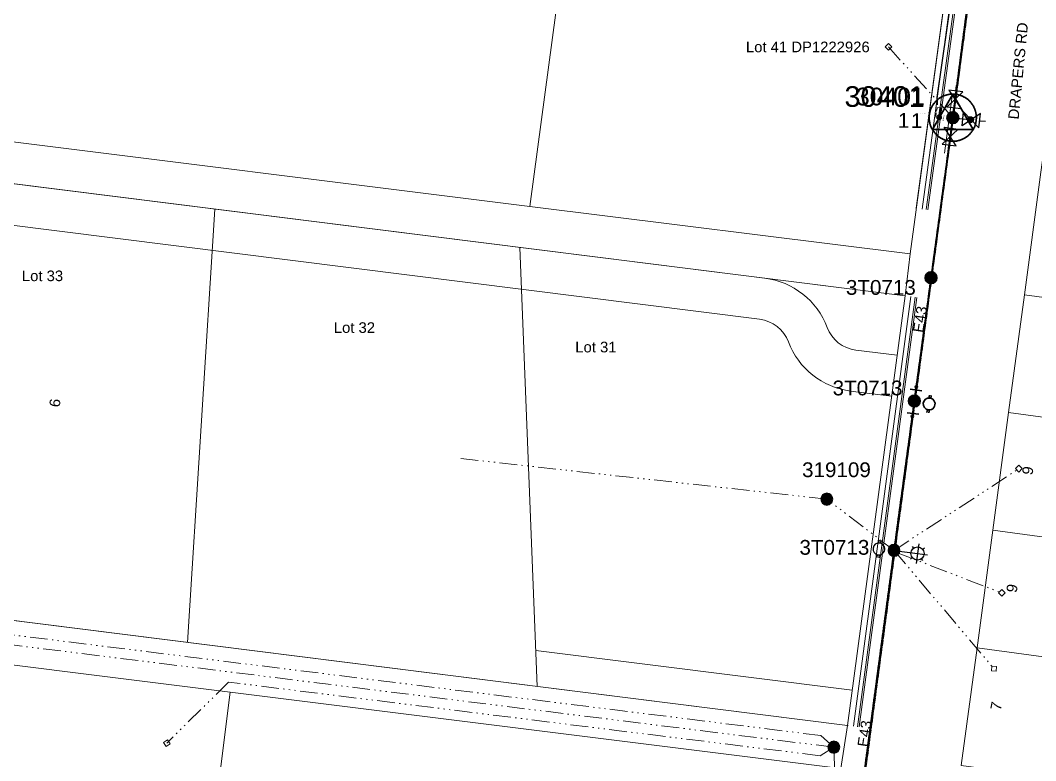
# Model space of a CAD drawing. Header units: metres. Extents: x 267072 to 270320, y 6186424 to 6191197.
# Drawn here: x 267787.4 to 267959.4, y 6187313.6 to 6187439 of the extents above; entities that cross this region are included whole.
import ezdxf
from ezdxf.enums import TextEntityAlignment as Align

# ---------------------------------------------------------------- set-up
doc = ezdxf.new("R2010")
doc.units = ezdxf.units.M
for name, pattern in [('Cable Exist OH', [1, 1, 0]), ('PHANTOM', [6.15, 3, -0.75, 0.3, -0.75, 0.3, -0.75, 0.3]), ('PHANTOMX2', [6.6, 3, -0.75, 0.2, -0.75, 0.2, -0.75, 0.2, -0.75])]:
    doc.linetypes.add(name, pattern=pattern)
doc.layers.get('0').update_dxf_attribs({"color": 6})
doc.layers.add('_User Miscellaneous12', color=252, linetype='Continuous', lineweight=13, plot=False, transparency=0.5)
for name, color, linetype, lineweight in [('_User Miscellaneous7', 3, 'Continuous', 13), ('_User_HV_Exist', 1, 'Continuous', 35), ('_User_LV_Exist', 5, 'Continuous', 35), ('Cadastre Land Parcels_SP_EXT', 118, 'Continuous', 15), ('Mains_HV_EXT', 13, 'Continuous', 25), ('Mains_LV_EXT', 163, 'Continuous', 25), ('Mains_SL_EXT', 131, 'Continuous', 25), ('Services_SP_EXT', 42, 'PHANTOMX2', 20)]:
    doc.layers.add(name, color=color, linetype=linetype, lineweight=lineweight)
for name, color, linetype in [('Equip_LV_EXT', 7, 'Continuous'), ('Equip_SP_LV_EXT', 7, 'Continuous'), ('Equip_SP_SL_EXT', 7, 'Continuous'), ('Mains_LV_New_T84', 2, 'Cable x'), ('OH_Details_SP_MISC', 7, 'Continuous'), ('Sub_SP_TR_HV_LV_EXT', 7, 'Continuous'), ('SupportsOH_SP_TR_HV_LV_SL_EXT', 7, 'Continuous')]:
    doc.layers.add(name, color=color, linetype=linetype)
doc.styles.add('iecARIAL', font='arial.ttf', dxfattribs={"height": 2})
doc.styles.add('ieISOCP', font='arial.ttf', dxfattribs={"height": 1.5})
doc.styles.add('POLE_LABEL', font='arial.ttf', dxfattribs={"height": 2})
doc.styles.add('SL_LABEL', font='arial.ttf', dxfattribs={"height": 2})
doc.styles.get("Standard").update_dxf_attribs({"font": 'arial.ttf'})
doc.linetypes.add('Cable New UG', pattern='A,5.5,-0.01,["X",Standard,S=1.8,R=0,X=0,Y=-0.94],-1.7', length=7.21)
doc.linetypes.add('Cable x', pattern='A,4.5,-0.01,["X",Standard,S=1.25,R=0,X=0,Y=-0.65],-1.2', length=5.71)
doc.dimstyles.new('1.8mm_1_50 (Earthing)', dxfattribs={"dimtxt": 0.09, "dimasz": 0.1, "dimexe": 0.05, "dimexo": 0.15, "dimgap": 0.025, "dimtad": 0, "dimtoh": 1, "dimdec": 3, "dimlfac": -1, "dimzin": 12, "dimdsep": 46, "dimtxsty": 'Standard', "dimcen": 1, "dimclrd": 7, "dimclre": 7, "dimclrt": 7, "dimadec": 3, "dimazin": 2, "dimtfac": 1, "dimtdec": 3, "dimtmove": 0, "dimatfit": 3, "dimfxl": 1, "dimtolj": 1, "dimtzin": 0, "dimlwd": -1, "dimlwe": -1, "dimarcsym": 0})

# ---------------------------------------------------------------- blocks, each defined once
blk = doc.blocks.new('SUB_POLE_EXT')
at = {"flags": 128}
for points in [[(-0.05, 4), (-0.15, 4), (-0.25, 3.99), (-0.34, 3.99), (-0.44, 3.98), (-0.54, 3.96), (-0.64, 3.95), (-0.73, 3.93), (-0.83, 3.91), (-0.92, 3.89), (-1.02, 3.87), (-1.11, 3.84), (-1.21, 3.81), (-1.3, 3.78), (-1.39, 3.75), (-1.49, 3.71), (-1.58, 3.68), (-1.67, 3.64), (-1.75, 3.59), (-1.84, 3.55), (-1.93, 3.5), (-2.01, 3.46), (-2.1, 3.41), (-2.18, 3.35), (-2.26, 3.3), (-2.34, 3.24), (-2.42, 3.18), (-2.5, 3.12), (-2.58, 3.06), (-2.65, 3), (-2.72, 2.93), (-2.79, 2.86), (-2.86, 2.79), (-2.93, 2.72), (-3, 2.65), (-3.06, 2.58), (-3.12, 2.5), (-3.18, 2.42), (-3.24, 2.34), (-3.3, 2.26), (-3.35, 2.18), (-3.41, 2.1), (-3.46, 2.01), (-3.5, 1.93), (-3.55, 1.84), (-3.59, 1.75), (-3.64, 1.67), (-3.68, 1.58), (-3.71, 1.49), (-3.75, 1.39), (-3.78, 1.3), (-3.81, 1.21), (-3.84, 1.11), (-3.87, 1.02), (-3.89, 0.92), (-3.91, 0.83), (-3.93, 0.73), (-3.95, 0.64), (-3.96, 0.54), (-3.98, 0.44), (-3.99, 0.34), (-3.99, 0.25), (-4, 0.15), (-4, 0.05), (-4, -0.05), (-4, -0.15), (-3.99, -0.25), (-3.99, -0.34), (-3.98, -0.44), (-3.96, -0.54), (-3.95, -0.64), (-3.93, -0.73), (-3.91, -0.83), (-3.89, -0.92), (-3.87, -1.02), (-3.84, -1.11), (-3.81, -1.21), (-3.78, -1.3), (-3.75, -1.39), (-3.71, -1.49), (-3.68, -1.58), (-3.64, -1.67), (-3.59, -1.75), (-3.55, -1.84), (-3.5, -1.93), (-3.46, -2.01), (-3.41, -2.1), (-3.35, -2.18), (-3.3, -2.26), (-3.24, -2.34), (-3.18, -2.42), (-3.12, -2.5), (-3.06, -2.58), (-3, -2.65), (-2.93, -2.72), (-2.86, -2.79), (-2.79, -2.86), (-2.72, -2.93), (-2.65, -3), (-2.58, -3.06), (-2.5, -3.12), (-2.42, -3.18), (-2.34, -3.24), (-2.26, -3.3), (-2.18, -3.35), (-2.1, -3.41), (-2.01, -3.46), (-1.93, -3.5), (-1.84, -3.55), (-1.75, -3.59), (-1.67, -3.64), (-1.58, -3.68), (-1.49, -3.71), (-1.39, -3.75), (-1.3, -3.78), (-1.21, -3.81), (-1.11, -3.84), (-1.02, -3.87), (-0.92, -3.89), (-0.83, -3.91), (-0.73, -3.93), (-0.64, -3.95), (-0.54, -3.96), (-0.44, -3.98), (-0.34, -3.99), (-0.25, -3.99), (-0.15, -4), (-0.05, -4), (0.05, -4), (0.15, -4), (0.25, -3.99), (0.34, -3.99), (0.44, -3.98), (0.54, -3.96), (0.64, -3.95), (0.73, -3.93), (0.83, -3.91), (0.92, -3.89), (1.02, -3.87), (1.11, -3.84), (1.21, -3.81), (1.3, -3.78), (1.39, -3.75), (1.49, -3.71), (1.58, -3.68), (1.67, -3.64), (1.75, -3.59), (1.84, -3.55), (1.93, -3.5), (2.01, -3.46), (2.1, -3.41), (2.18, -3.35), (2.26, -3.3), (2.34, -3.24), (2.42, -3.18), (2.5, -3.12), (2.58, -3.06), (2.65, -3), (2.72, -2.93), (2.79, -2.86), (2.86, -2.79), (2.93, -2.72), (3, -2.65), (3.06, -2.58), (3.12, -2.5), (3.18, -2.42), (3.24, -2.34), (3.3, -2.26), (3.35, -2.18), (3.41, -2.1), (3.46, -2.01), (3.5, -1.93), (3.55, -1.84), (3.59, -1.75), (3.64, -1.67), (3.68, -1.58), (3.71, -1.49), (3.75, -1.39), (3.78, -1.3), (3.81, -1.21), (3.84, -1.11), (3.87, -1.02), (3.89, -0.92), (3.91, -0.83), (3.93, -0.73), (3.95, -0.64), (3.96, -0.54), (3.98, -0.44), (3.99, -0.34), (3.99, -0.25), (4, -0.15), (4, -0.05), (4, 0.05), (4, 0.15), (3.99, 0.25), (3.99, 0.34), (3.98, 0.44), (3.96, 0.54), (3.95, 0.64), (3.93, 0.73), (3.91, 0.83), (3.89, 0.92), (3.87, 1.02), (3.84, 1.11), (3.81, 1.21), (3.78, 1.3), (3.75, 1.39), (3.71, 1.49), (3.68, 1.58), (3.64, 1.67), (3.59, 1.75), (3.55, 1.84), (3.5, 1.93), (3.46, 2.01), (3.41, 2.1), (3.35, 2.18), (3.3, 2.26), (3.24, 2.34), (3.18, 2.42), (3.12, 2.5), (3.06, 2.58), (3, 2.65), (2.93, 2.72), (2.86, 2.79), (2.79, 2.86), (2.72, 2.93), (2.65, 3), (2.58, 3.06), (2.5, 3.12), (2.42, 3.18), (2.34, 3.24), (2.26, 3.3), (2.18, 3.35), (2.1, 3.41), (2.01, 3.46), (1.93, 3.5), (1.84, 3.55), (1.75, 3.59), (1.67, 3.64), (1.58, 3.68), (1.49, 3.71), (1.39, 3.75), (1.3, 3.78), (1.21, 3.81), (1.11, 3.84), (1.02, 3.87), (0.92, 3.89), (0.83, 3.91), (0.73, 3.93), (0.64, 3.95), (0.54, 3.96), (0.44, 3.98), (0.34, 3.99), (0.25, 3.99), (0.15, 4), (0.05, 4)], [(0, 4), (-3.46, -2), (3.46, -2)]]:
    blk.add_lwpolyline(points, close=True, dxfattribs=at)
at = {"flags": 8}
blk.add_attdef('ASSET_NUM', text='', height=2.5, dxfattribs=at).set_placement((0, 7), align=Align.MIDDLE_CENTER)
for tag, flags, p in [('STREET_CODE', 9, (-1.38, 1.45)), ('NO_PHASES', 9, (-1.38, 1.05)), ('OPERATED_BY', 9, (-1.38, 0.65)), ('MAINTAINED_BY', 9, (-1.38, 0.45)), ('ORIENTATION', 9, (-1.38, 0.25)), ('OWNED_BY', 9, (-1.38, 0.05)), ('CONSTRUCTED_VOLTAGE', 9, (-1.13, 0.75)), ('OPERATING_VOLTAGE', 9, (-1.13, 0.35)), ('STATE', 9, (-1.38, -0.35)), ('USAGE', 9, (-1.38, -0.75)), ('LEGEND', 9, (-1.38, -0.95)), ('SUBURB', 9, (-1.38, -1.15)), ('STREETNAME', 9, (-1.38, -1.35)), ('LOCATION', 9, (-1.38, -1.55)), ('NOTES', 9, (-1.38, -1.75)), ('SECONDARY_VOLTAGE', 9, (-1.13, -0.65)), ('SUBSTATION_TYPE', 9, (-1.13, -1.05)), ('Z', 1, (-1.38, -1.95))]:
    blk.add_attdef(tag, text='', height=0.1, dxfattribs=dict(flags=flags)).set_placement(p, align=Align.MIDDLE_LEFT)
blk = doc.blocks.new('LV_OH_LINKS_DISTFUSE_EXT')
for p, q in [((0, 0), (0.96, 0)), ((3.84, 0), (4.8, 0))]:
    blk.add_line(p, q)
blk.add_lwpolyline([(3.84, -1.2), (3.84, 1.2), (0.96, -1.2), (0.96, 1.2)], close=True)
at = {"flags": 9}
for tag, p in [('ACTUAL_STATUS', (0, 0)), ('CONSTRUCTED_VOLTAGE', (0, -0.2)), ('OPERATING_VOLTAGE', (0, -0.6)), ('ORIENTATION', (0, -0.8)), ('OWNED_BY', (0, -1)), ('STATE', (0, -1.2)), ('SWITCH_TYPE', (0, -1.4)), ('NO_PHASES', (0, -0.4)), ('USAGE', (0, -1.6)), ('NOTES', (0, -1.8))]:
    blk.add_attdef(tag, text='', height=0.2, dxfattribs=at).set_placement(p, align=Align.MIDDLE_LEFT)
at = {"flags": 1}
blk.add_attdef('Z', (0, 0), '', height=0.2, dxfattribs=at)
blk = doc.blocks.new('*U225')
for p, q in [((-4.6, 2.03), (-5.05, 2.25)), ((-4.45, 2.33), (-4.9, 2.55)), ((-2.83, 1.18), (-2.38, 0.96)), ((-2.68, 1.48), (-2.24, 1.26))]:
    blk.add_line(p, q)
blk.add_lwpolyline([(-2.74, 1.32, 1), (-4.54, 2.19, 1)], format="xyb", close=True)
at = {"flags": 9}
for tag, p in [('ACTUAL_STATUS', (0, 0)), ('CONSTRUCTED_VOLTAGE', (0, -0.2)), ('OPERATING_VOLTAGE', (0, -0.6)), ('ORIENTATION', (0, -0.8)), ('OWNED_BY', (0, -1)), ('STATE', (0, -1.2)), ('SWITCH_TYPE', (0, -1.4)), ('NO_PHASES', (0, -0.4)), ('USAGE', (0, -1.6)), ('LEGEND', (0, -1.8)), ('NOTES', (0, -2))]:
    blk.add_attdef(tag, text='', height=0.2, dxfattribs=at).set_placement(p, align=Align.MIDDLE_LEFT)
at = {"flags": 1}
blk.add_attdef('Z', (0, 0), '', height=0.2, dxfattribs=at)
blk = doc.blocks.new('*U226')
at = {"flags": 9}
for tag, p in [('LRATECODE', (-7.4, 0)), ('LOUTREACHVOCAB', (-7.2, 0)), ('LOUTREACH', (-7, 0)), ('LANTNUMBER', (-6.6, 0)), ('LNEW', (-6.4, 0)), ('LMASTVOCAB', (-6.2, 0)), ('LMAST', (-6, 0)), ('LLAMPVOCAB', (-5.8, 0)), ('LLAMP', (-5.6, 0)), ('LEXIST', (-5.4, 0)), ('LCHARGE3PERCENT', (-5.2, 0)), ('LCHARGE3', (-5, 0)), ('LCHARGE2PERCENT', (-4.8, 0)), ('LCHARGE2', (-4.6, 0)), ('LCHARGE1PERCENT', (-4.4, 0)), ('LCHARGE1', (-4.2, 0)), ('LCATEGORY', (-4, 0)), ('LBRACKETVOCAB', (-3.8, 0)), ('LBRACKET', (-3.6, 0)), ('LKINGHEIGHT', (-3.4, 0)), ('CREPLACE', (-3.2, 0)), ('CREMOVE', (-3, 0)), ('CNUMBER', (-2.8, 0)), ('CNEW', (-2.6, 0)), ('CEXIST', (-2.4, 0)), ('USAGE', (-2.2, 0)), ('STATE', (-2, 0)), ('OWNED_BY', (-1.8, 0)), ('ORIENTATION', (-1.6, 0)), ('OPERATING_VOLTAGE', (-1.4, 0)), ('NO_PHASES', (-1.2, 0)), ('LANTERN_TYPE', (-1, 0)), ('LANTERN_PURPOSE', (-0.8, 0)), ('CONTROL_TYPE', (-0.6, 0)), ('CONSTRUCTED_VOLTAGE', (-0.4, 0))]:
    blk.add_attdef(tag, text='', height=0.001, rotation=270, dxfattribs=at).set_placement(p, align=Align.MIDDLE_LEFT)
at = {"style": 'SL_LABEL', "flags": 9}
blk.add_attdef('STREET_CODE', text='', height=0.001, rotation=270, dxfattribs=at).set_placement((0, 0), align=Align.MIDDLE_LEFT)
at = {"flags": 1}
blk.add_attdef('Z', (0, 0), '', height=0.001, rotation=270, dxfattribs=at)
at = {"width": 0.9}
blk.add_attdef('LNUMBER', text='', height=1, rotation=352.3522, dxfattribs=at).set_placement((6.8, -1.92), align=Align.MIDDLE_LEFT)
at = {"flags": 9}
for tag, p in [('LREMOVE', (0, -7.6)), ('LREPLACE', (0, -7.8)), ('LTYPE', (0, -8)), ('LTYPEVOCAB', (0, -8.2)), ('LEGEND', (0, -8.4)), ('SUBURB', (0, -8.6)), ('STREETNAME', (0, -8.8)), ('LOCATION', (0, -9)), ('NOTES', (0, -9.2)), ('MAINTAINED_BY', (0, -9.86))]:
    blk.add_attdef(tag, text='', height=0.001, dxfattribs=at).set_placement(p, align=Align.MIDDLE_LEFT)
blk.add_attdef('OPERATED_BY', (0, -9.61), '', height=0.001, dxfattribs=at)
blk.add_wipeout([(5.64, -0.76), (4.87, -1.72), (3.74, -2.2), (2.77, -1.44), (2.29, -0.31), (3.05, 0.66), (4.19, 1.14), (5.16, 0.38)])
for p, q in [((0, 0), (3.96, -0.53)), ((3.05, 0.66), (3.28, 0.36)), ((4.19, 1.14), (3.96, -0.53)), ((5.16, 0.38), (4.86, 0.15)), ((2.77, -1.44), (3.07, -1.21)), ((3.96, -0.53), (3.74, -2.2)), ((3.96, -0.53), (5.64, -0.76)), ((4.87, -1.72), (4.65, -1.43))]:
    blk.add_line(p, q)
blk.add_circle((3.96, -0.53), 1.12)
blk = doc.blocks.new('CCP_EXT')
at = {"flags": 9}
for tag, p in [('STATE', (0, -1.8)), ('LIFE_SUPPORT', (0, -1.6)), ('NOTES', (0, -2))]:
    blk.add_attdef(tag, text='', height=0.2, dxfattribs=at).set_placement(p, align=Align.MIDDLE_LEFT)
blk.add_wipeout([(0, 0.57), (0.57, 0), (0, -0.57), (-0.57, 0)])
blk.add_lwpolyline([(-0.57, 0), (0, 0.57), (0.57, 0), (0, -0.57), (-0.57, 0)])
at = {"flags": 1}
blk.add_attdef('Z', (0, 0), '', height=0.2, dxfattribs=at)
at = {"flags": 9}
for tag, p in [('CCP_TYPE', (0, 0)), ('CONSTRUCTED_VOLTAGE', (0, -0.2)), ('OPERATING_VOLTAGE', (0, -0.6)), ('ORIENTATION', (0, -0.8)), ('OWNED_BY', (0, -1)), ('NO_PHASES', (0, -0.4)), ('USAGE', (0, -1.2)), ('LEGEND', (0, -1.4))]:
    blk.add_attdef(tag, text='', height=0.2, dxfattribs=at).set_placement(p, align=Align.MIDDLE_LEFT)
blk = doc.blocks.new('POLE_EXT')
blk.add_hatch(color=256).paths.add_polyline_path([(-1, 0, 1), (1, 0, 1)])
blk.add_lwpolyline([(-1, 0, 1), (1, 0, 1)], format="xyb", close=True)
at = {"flags": 8}
blk.add_attdef('pNumber', text='', height=2, dxfattribs=at).set_placement((2.5, 2.5), align=Align.MIDDLE_CENTER)
at = {"style": 'POLE_LABEL', "flags": 9}
for tag, p in [('STRUCTURE_PLANT_NUMBER', (1.35, 0.03)), ('STREET_CODE', (1.35, -0.2))]:
    blk.add_attdef(tag, text='', height=0.2, dxfattribs=at).set_placement(p, align=Align.MIDDLE_LEFT)
at = {"flags": 9}
for tag, p in [('OWNED_BY', (1.35, -0.4)), ('SPECIAL_USE', (1.35, -0.8)), ('STATE', (1.35, -1)), ('cLV', (1.35, -1.4)), ('hDepth', (1.35, -1.6)), ('hDia', (1.35, -1.8)), ('PARENT', (1.35, -0.6)), ('USAGE', (1.35, -1.2)), ('cHV', (1.35, -2)), ('cLinedev', (1.35, -3.4)), ('LBRACKET', (1.35, -2.2)), ('LExisting', (1.35, -2.4)), ('LANTNUMBER', (1.35, -2.6)), ('LOther', (1.35, -2.8)), ('LRemove', (1.35, -3)), ('LEGEND', (1.35, -3.2)), ('pExisting', (1.35, -3.8)), ('pFooting', (1.35, -4.4)), ('pNew', (1.35, -4.6)), ('pRelocate', (1.35, -5)), ('pRemove', (1.35, -5.2)), ('LOCATION', (1.35, -3.6)), ('PFNUMBER', (1.35, -4)), ('NEWPFNUMBER', (1.35, -4.2)), ('pReplace', (1.35, -5.4)), ('pStay', (1.35, -5.6)), ('pType', (1.35, -5.8)), ('cspan', (1.35, -6)), ('STREETNAME', (1.35, -6.2)), ('SUBURB', (1.35, -6.4)), ('NOTES', (1.35, -6.6)), ('MAINTAINED_BY', (1.36, -6.81)), ('OPERATED_BY', (1.36, -7.01))]:
    blk.add_attdef(tag, text='', height=0.2, dxfattribs=at).set_placement(p, align=Align.MIDDLE_LEFT)
at = {"flags": 1}
blk.add_attdef('Z', (1.35, -7.33), '', height=0.2, dxfattribs=at)
blk = doc.blocks.new('*U237')
blk.add_hatch(color=256).paths.add_polyline_path([(-1, 0, 1), (1, 0, 1)])
blk.add_lwpolyline([(-1, 0, 1), (1, 0, 1)], format="xyb", close=True)
at = {"flags": 8}
blk.add_attdef('pNumber', text='', height=2, dxfattribs=at).set_placement((-33.66, 11.36), align=Align.MIDDLE_CENTER)
at = {"style": 'POLE_LABEL', "flags": 9}
for tag, p in [('STRUCTURE_PLANT_NUMBER', (-34.81, 8.89)), ('STREET_CODE', (-34.81, 8.66))]:
    blk.add_attdef(tag, text='', height=0.2, dxfattribs=at).set_placement(p, align=Align.MIDDLE_LEFT)
at = {"flags": 9}
for tag, p in [('OWNED_BY', (-34.81, 8.46)), ('SPECIAL_USE', (-34.81, 8.06)), ('STATE', (-34.81, 7.86)), ('cLV', (-34.81, 7.46)), ('hDepth', (-34.81, 7.26)), ('hDia', (-34.81, 7.06)), ('cHV', (-34.81, 6.86)), ('PARENT', (-34.81, 8.26)), ('USAGE', (-34.81, 7.66)), ('cLinedev', (-34.81, 5.46)), ('pExisting', (-34.81, 5.06)), ('LBRACKET', (-34.81, 6.66)), ('LExisting', (-34.81, 6.46)), ('LANTNUMBER', (-34.81, 6.26)), ('LOther', (-34.81, 6.06)), ('LRemove', (-34.81, 5.86)), ('LEGEND', (-34.81, 5.66)), ('LOCATION', (-34.81, 5.26)), ('pFooting', (-34.81, 4.46)), ('pNew', (-34.81, 4.26)), ('pRelocate', (-34.81, 3.86)), ('pRemove', (-34.81, 3.66)), ('pReplace', (-34.81, 3.46)), ('PFNUMBER', (-34.81, 4.86)), ('NEWPFNUMBER', (-34.81, 4.66)), ('pStay', (-34.81, 3.26)), ('pType', (-34.81, 3.06)), ('cspan', (-34.81, 2.86)), ('STREETNAME', (-34.81, 2.66)), ('SUBURB', (-34.81, 2.46)), ('OPERATED_BY', (-34.81, 1.85)), ('NOTES', (-34.81, 2.26)), ('MAINTAINED_BY', (-34.81, 2.05))]:
    blk.add_attdef(tag, text='', height=0.2, dxfattribs=at).set_placement(p, align=Align.MIDDLE_LEFT)
at = {"flags": 1}
blk.add_attdef('Z', (-34.81, 1.53), '', height=0.2, dxfattribs=at)
blk = doc.blocks.new('CONNECTOR_NODE_EXT')
h = blk.add_hatch(color=256)
edge = h.paths.add_edge_path()
edge.add_arc((0, 0), 0.5, 0, 360)
blk.add_circle((0, 0), 0.5)
at = {"flags": 1}
blk.add_attdef('Z', (0, 0), '', height=0.2, dxfattribs=at)
at = {"flags": 9}
for tag, p in [('CONNECTOR_TYPE', (0, 0)), ('CONSTRUCTED_VOLTAGE', (0, -0.2)), ('OPERATING_VOLTAGE', (0, -0.6)), ('ORIENTATION', (0, -0.8)), ('SUBTYPE', (0, -1)), ('NO_PHASES', (0, -0.4)), ('USAGE', (0, -1.2)), ('NOTES', (0, -1.4))]:
    blk.add_attdef(tag, text='', height=0.2, dxfattribs=at).set_placement(p, align=Align.MIDDLE_LEFT)
blk = doc.blocks.new('*U241')
h = blk.add_hatch(color=256)
h.dxf.hatch_style = 1
edge = h.paths.add_edge_path()
edge.add_arc((1.2, 2.19), 0.2, -298.7688, 61.2312)
h = blk.add_hatch(color=256)
h.dxf.hatch_style = 1
edge = h.paths.add_edge_path()
edge.add_arc((-1.18, -2.21), 0.2, 241.9584, 601.9584)
for p, q in [((1.84, 1.27), (0.09, 2.23)), ((0.96, 1.75), (1.2, 2.19)), ((-1.82, -1.3), (-0.06, -2.24)), ((-0.94, -1.77), (-1.18, -2.21))]:
    blk.add_line(p, q)
for centre in [(1.2, 2.19), (-1.18, -2.21)]:
    blk.add_circle(centre, 0.2)
blk = doc.blocks.new('*U247')
blk.add_hatch(color=256).paths.add_polyline_path([(-1, 0, 1), (1, 0, 1)])
blk.add_lwpolyline([(-1, 0, 1), (1, 0, 1)], format="xyb", close=True)
at = {"flags": 8}
blk.add_attdef('pNumber', text='', height=2, dxfattribs=at).set_placement((-3.77, -43.7), align=Align.MIDDLE_CENTER)
at = {"style": 'POLE_LABEL', "flags": 9}
for tag, p in [('STRUCTURE_PLANT_NUMBER', (-4.91, -46.17)), ('STREET_CODE', (-4.91, -46.4))]:
    blk.add_attdef(tag, text='', height=0.2, dxfattribs=at).set_placement(p, align=Align.MIDDLE_LEFT)
at = {"flags": 9}
for tag, p in [('OWNED_BY', (-4.91, -46.6)), ('SPECIAL_USE', (-4.91, -47)), ('STATE', (-4.91, -47.2)), ('cLV', (-4.91, -47.6)), ('cHV', (-4.91, -48.2)), ('PARENT', (-4.91, -46.8)), ('USAGE', (-4.91, -47.4)), ('hDepth', (-4.91, -47.8)), ('hDia', (-4.91, -48)), ('cLinedev', (-4.91, -49.6)), ('LBRACKET', (-4.91, -48.4)), ('LExisting', (-4.91, -48.6)), ('LANTNUMBER', (-4.91, -48.8)), ('LOther', (-4.91, -49)), ('LRemove', (-4.91, -49.2)), ('LEGEND', (-4.91, -49.4)), ('LOCATION', (-4.91, -49.8)), ('pExisting', (-4.91, -50)), ('PFNUMBER', (-4.91, -50.2)), ('NEWPFNUMBER', (-4.91, -50.4)), ('pFooting', (-4.91, -50.6)), ('pNew', (-4.91, -50.8)), ('pRelocate', (-4.91, -51.2)), ('pRemove', (-4.91, -51.4)), ('pReplace', (-4.91, -51.6)), ('cspan', (-4.91, -52.2)), ('STREETNAME', (-4.91, -52.4)), ('SUBURB', (-4.91, -52.6)), ('OPERATED_BY', (-4.91, -53.21)), ('pStay', (-4.91, -51.8)), ('pType', (-4.91, -52)), ('NOTES', (-4.91, -52.8)), ('MAINTAINED_BY', (-4.91, -53.01))]:
    blk.add_attdef(tag, text='', height=0.2, dxfattribs=at).set_placement(p, align=Align.MIDDLE_LEFT)
at = {"flags": 1}
blk.add_attdef('Z', (-4.91, -53.53), '', height=0.2, dxfattribs=at)
blk = doc.blocks.new('SUB_POLE_NEW')
at = {"flags": 128}
for points in [[(0, 4), (-0.1, 4), (-0.2, 4), (-0.3, 4), (-0.4, 4), (-0.5, 4), (-0.6, 3.9), (-0.7, 3.9), (-0.8, 3.9), (-0.9, 3.9), (-1, 3.9), (-1.1, 3.8), (-1.2, 3.8), (-1.3, 3.8), (-1.4, 3.7), (-1.5, 3.7), (-1.6, 3.7), (-1.7, 3.6), (-1.8, 3.6), (-1.8, 3.6), (-1.9, 3.5), (-2, 3.5), (-2.1, 3.4), (-2.2, 3.4), (-2.3, 3.3), (-2.3, 3.2), (-2.4, 3.2), (-2.5, 3.1), (-2.6, 3.1), (-2.6, 3), (-2.7, 2.9), (-2.8, 2.9), (-2.9, 2.8), (-2.9, 2.7), (-3, 2.6), (-3.1, 2.6), (-3.1, 2.5), (-3.2, 2.4), (-3.2, 2.3), (-3.3, 2.3), (-3.4, 2.2), (-3.4, 2.1), (-3.5, 2), (-3.5, 1.9), (-3.6, 1.8), (-3.6, 1.8), (-3.6, 1.7), (-3.7, 1.6), (-3.7, 1.5), (-3.7, 1.4), (-3.8, 1.3), (-3.8, 1.2), (-3.8, 1.1), (-3.9, 1), (-3.9, 0.9), (-3.9, 0.8), (-3.9, 0.7), (-3.9, 0.6), (-4, 0.5), (-4, 0.4), (-4, 0.3), (-4, 0.2), (-4, 0.1), (-4, 0), (-4, 0), (-4, -0.1), (-4, -0.2), (-4, -0.3), (-4, -0.4), (-4, -0.5), (-3.9, -0.6), (-3.9, -0.7), (-3.9, -0.8), (-3.9, -0.9), (-3.9, -1), (-3.8, -1.1), (-3.8, -1.2), (-3.8, -1.3), (-3.7, -1.4), (-3.7, -1.5), (-3.7, -1.6), (-3.6, -1.7), (-3.6, -1.8), (-3.6, -1.8), (-3.5, -1.9), (-3.5, -2), (-3.4, -2.1), (-3.4, -2.2), (-3.3, -2.3), (-3.2, -2.3), (-3.2, -2.4), (-3.1, -2.5), (-3.1, -2.6), (-3, -2.6), (-2.9, -2.7), (-2.9, -2.8), (-2.8, -2.9), (-2.7, -2.9), (-2.6, -3), (-2.6, -3.1), (-2.5, -3.1), (-2.4, -3.2), (-2.3, -3.2), (-2.3, -3.3), (-2.2, -3.4), (-2.1, -3.4), (-2, -3.5), (-1.9, -3.5), (-1.8, -3.6), (-1.8, -3.6), (-1.7, -3.6), (-1.6, -3.7), (-1.5, -3.7), (-1.4, -3.7), (-1.3, -3.8), (-1.2, -3.8), (-1.1, -3.8), (-1, -3.9), (-0.9, -3.9), (-0.8, -3.9), (-0.7, -3.9), (-0.6, -3.9), (-0.5, -4), (-0.4, -4), (-0.3, -4), (-0.2, -4), (-0.1, -4), (0, -4), (0, -4), (0.1, -4), (0.2, -4), (0.3, -4), (0.4, -4), (0.5, -4), (0.6, -3.9), (0.7, -3.9), (0.8, -3.9), (0.9, -3.9), (1, -3.9), (1.1, -3.8), (1.2, -3.8), (1.3, -3.8), (1.4, -3.7), (1.5, -3.7), (1.6, -3.7), (1.7, -3.6), (1.8, -3.6), (1.8, -3.6), (1.9, -3.5), (2, -3.5), (2.1, -3.4), (2.2, -3.4), (2.3, -3.3), (2.3, -3.2), (2.4, -3.2), (2.5, -3.1), (2.6, -3.1), (2.6, -3), (2.7, -2.9), (2.8, -2.9), (2.9, -2.8), (2.9, -2.7), (3, -2.6), (3.1, -2.6), (3.1, -2.5), (3.2, -2.4), (3.2, -2.3), (3.3, -2.3), (3.4, -2.2), (3.4, -2.1), (3.5, -2), (3.5, -1.9), (3.6, -1.8), (3.6, -1.8), (3.6, -1.7), (3.7, -1.6), (3.7, -1.5), (3.7, -1.4), (3.8, -1.3), (3.8, -1.2), (3.8, -1.1), (3.9, -1), (3.9, -0.9), (3.9, -0.8), (3.9, -0.7), (3.9, -0.6), (4, -0.5), (4, -0.4), (4, -0.3), (4, -0.2), (4, -0.1), (4, 0), (4, 0), (4, 0.1), (4, 0.2), (4, 0.3), (4, 0.4), (4, 0.5), (3.9, 0.6), (3.9, 0.7), (3.9, 0.8), (3.9, 0.9), (3.9, 1), (3.8, 1.1), (3.8, 1.2), (3.8, 1.3), (3.7, 1.4), (3.7, 1.5), (3.7, 1.6), (3.6, 1.7), (3.6, 1.8), (3.6, 1.8), (3.5, 1.9), (3.5, 2), (3.4, 2.1), (3.4, 2.2), (3.3, 2.3), (3.2, 2.3), (3.2, 2.4), (3.1, 2.5), (3.1, 2.6), (3, 2.6), (2.9, 2.7), (2.9, 2.8), (2.8, 2.9), (2.7, 2.9), (2.6, 3), (2.6, 3.1), (2.5, 3.1), (2.4, 3.2), (2.3, 3.2), (2.3, 3.3), (2.2, 3.4), (2.1, 3.4), (2, 3.5), (1.9, 3.5), (1.8, 3.6), (1.8, 3.6), (1.7, 3.6), (1.6, 3.7), (1.5, 3.7), (1.4, 3.7), (1.3, 3.8), (1.2, 3.8), (1.1, 3.8), (1, 3.9), (0.9, 3.9), (0.8, 3.9), (0.7, 3.9), (0.6, 3.9), (0.5, 4), (0.4, 4), (0.3, 4), (0.2, 4), (0.1, 4), (0, 4)], [(0, 4), (-3.5, -2), (3.5, -2)]]:
    blk.add_lwpolyline(points, close=True, dxfattribs=at)
at = {"flags": 8}
blk.add_attdef('ASSET_NUM', text='', height=2.5, dxfattribs=at).set_placement((0, 7), align=Align.MIDDLE_CENTER)
for tag, flags, p in [('STREET_CODE', 9, (-1.1, 0.9)), ('CONSTRUCTED_VOLTAGE', 9, (-1.1, 0.7)), ('NO_PHASES', 9, (-1.1, 0.5)), ('OPERATING_VOLTAGE', 9, (-1.1, 0.3)), ('OPERATED_BY', 9, (-1.1, 0.1)), ('MAINTAINED_BY', 9, (-1.1, -0.1)), ('ORIENTATION', 9, (-1.1, -0.3)), ('OWNED_BY', 9, (-1.1, -0.5)), ('SECONDARY_VOLTAGE', 9, (-1.1, -0.7)), ('STATE', 9, (-1.1, -0.9)), ('SUBSTATION_TYPE', 9, (-1.1, -1.1)), ('USAGE', 9, (-1.1, -1.3)), ('LEGEND', 9, (-1.1, -1.5)), ('SUBURB', 9, (-1.1, -1.7)), ('STREETNAME', 9, (-1.1, -1.9)), ('LOCATION', 9, (-1.1, -2.1)), ('NOTES', 9, (-1.1, -2.3)), ('Z', 1, (-1.1, -2.5))]:
    blk.add_attdef(tag, text='', height=0.2, dxfattribs=dict(flags=flags)).set_placement(p, align=Align.MIDDLE_LEFT)
blk = doc.blocks.new('*D257')
at = {"layer": '_User Miscellaneous7', "color": 7, "transparency": 16777216}
for p, q in [((267942.51, 6187422.79), (267942.59, 6187423.32)), ((267942.73, 6187424.16), (267942.64, 6187423.63)), ((267943.2, 6187424.19), (267942.69, 6187424.27)), ((267942.94, 6187422.62), (267942.44, 6187422.7))]:
    blk.add_line(p, q, dxfattribs=at)
for points in [[(267942.71, 6187424.16), (267942.74, 6187424.16), (267942.74, 6187424.26)], [(267942.49, 6187422.79), (267942.52, 6187422.79), (267942.49, 6187422.69)]]:
    blk.add_solid(points, dxfattribs=at)
at = {"layer": '_User Miscellaneous7', "color": 7, "lineweight": 15, "transparency": 16777216, "insert": (267942.62, 6187423.47), "char_height": 0.09, "attachment_point": 5, "rotation": 80.8866}
blk.add_mtext('\\A1;1.0m ', dxfattribs=at)
blk = doc.blocks.new('*U258')
h = blk.add_hatch(color=256)
h.dxf.hatch_style = 1
h.paths.add_polyline_path([(-1, 0, 1), (1, 0, 1)])
blk.add_circle((0, 0), 1)

msp = doc.modelspace()

# ---------------------------------------------------------------- hatches: boundary and pattern name
at = {"layer": '_User Miscellaneous7'}
h = msp.add_hatch(color=256, dxfattribs=at)
h.dxf.hatch_style = 1
h.paths.add_polyline_path([(267943.3473, 6187424.1881, 1), (267943.3397, 6187424.1387, 1)])
h = msp.add_hatch(color=256, dxfattribs=at)
h.dxf.hatch_style = 1
h.paths.add_polyline_path([(267943.3473, 6187424.1881, 1), (267943.3397, 6187424.1387, 1)])

# ---------------------------------------------------------------- linework, layer by layer
msp.add_point((267927.5599, 6187319.5917))
at = {"layer": '_User Miscellaneous12', "flags": 128}
msp.add_lwpolyline([(267956.7749, 6187538.0973), (267951.6907, 6187500.2322), (267947.084, 6187465.1401), (267939.2108, 6187407.1963)], dxfattribs=at)
at = {"layer": '_User Miscellaneous12', "color": 30, "flags": 128}
msp.add_lwpolyline([(267957.766, 6187537.9642), (267952.682, 6187500.1006), (267948.0752, 6187465.0077), (267940.2017, 6187407.0617)], dxfattribs=at)
at = {"layer": '_User Miscellaneous12', "color": 3, "flags": 128}
msp.add_lwpolyline([(267958.4598, 6187537.871), (267953.3759, 6187500.0084), (267948.769, 6187464.915), (267940.8953, 6187406.9675)], dxfattribs=at)
at = {"layer": '_User Miscellaneous12', "color": 5, "flags": 128}
msp.add_lwpolyline([(267958.7571, 6187537.8311), (267953.6733, 6187499.9689), (267949.0664, 6187464.8753), (267941.1926, 6187406.9271)], dxfattribs=at)
at = {"layer": '_User Miscellaneous7'}
for p, q in [((267943.3682, 6187424.1596), (267943.4671, 6187424.1445)), ((267943.4558, 6187424.0704), (267943.4784, 6187424.2187)), ((267943.4966, 6187424.0894), (267943.5117, 6187424.1883)), ((267943.5375, 6187424.1085), (267943.545, 6187424.1579))]:
    msp.add_line(p, q, dxfattribs=at)
at = {"layer": '_User Miscellaneous7', "flags": 128}
msp.add_lwpolyline([(267945.3615, 6187426.6459), (267943.9903, 6187416.5551)], dxfattribs=at)
at = {"layer": '_User Miscellaneous7', "linetype": 'PHANTOM', "lineweight": 40, "ltscale": 1.6, "flags": 128}
msp.add_lwpolyline([(267943.1521, 6187422.9892), (267943.3435, 6187424.1634)], dxfattribs=at)
at = {"layer": '_User Miscellaneous7'}
msp.add_circle((267943.3435, 6187424.1634), 0.025, dxfattribs=at)
at = {"layer": '_User_HV_Exist', "linetype": 'Cable Exist OH'}
msp.add_lwpolyline([(267952.656, 6187478.4147), (267945.3977, 6187422.5441)], dxfattribs=at)
at = {"layer": '_User_LV_Exist', "linetype": 'Cable Exist OH'}
for points in [[(267945.7172, 6187424.8967), (267949.9197, 6187457.3098)], [(267939.2156, 6187376.8923), (267945.048, 6187419.74)]]:
    msp.add_lwpolyline(points, dxfattribs=at)
at = {"layer": 'Cadastre Land Parcels_SP_EXT', "linetype": 'Continuous'}
for p, q in [((267937.322, 6187392.3659), (267660.7093, 6187427.1413)), ((267770.9596, 6187406.2256), (267912.6776, 6187388.409)), ((267820.3718, 6187407.0687), (267815.7676, 6187333.6461)), ((267872.0359, 6187400.5736), (267874.9738, 6187326.2028)), ((267928.9688, 6187383.1801), (267935.9716, 6187382.2994)), ((267935.041, 6187375.3616), (267928.0956, 6187376.2347)), ((267927.5599, 6187319.5917), (267650.3321, 6187354.4444)), ((267874.7338, 6187332.2802), (267928.3576, 6187325.5387))]:
    msp.add_line(p, q, dxfattribs=at)
for points in [[(267882.5568, 6187473.2523), (267836.5304, 6187479.1197), (267785.2453, 6187485.4862), (267780.076, 6187449.2387), (267776.3041, 6187422.7168), (267778.8533, 6187419.3757), (267873.7546, 6187407.5146), (267882.5568, 6187473.2523)], [(267947.084, 6187465.1401), (267882.5568, 6187473.2523), (267873.7546, 6187407.5146), (267938.16, 6187399.4629), (267947.084, 6187465.1401)], [(268287.9028, 6187408.5457), (268301.9322, 6187426.9532), (268207.4818, 6187439.7731), (268187.5458, 6187442.4783), (268167.6105, 6187445.1844), (268107.7989, 6187453.3034), (268096.1265, 6187454.9268), (268087.8776, 6187456.0754), (268028.0643, 6187464.1879), (267968.2517, 6187472.299), (267965.5723, 6187452.3572), (267962.8947, 6187432.4164), (267960.2162, 6187412.4745), (267957.5378, 6187392.5337), (268077.1656, 6187376.3262), (268097.0878, 6187373.5433), (268099.765, 6187393.4831), (268159.5756, 6187385.3531), (268179.5116, 6187382.6451), (268199.4476, 6187379.9369), (268259.8445, 6187371.7314), (268273.8737, 6187390.138), (268287.9028, 6187408.5457)], [(267938.16, 6187399.4629), (267873.7546, 6187407.5146), (267778.8533, 6187419.3757), (267776.3041, 6187422.7168), (267780.076, 6187449.2387), (267666.1421, 6187463.4813), (267660.7093, 6187427.1413), (267937.322, 6187392.3659), (267938.16, 6187399.4629)], [(268077.1656, 6187376.3262), (267957.5378, 6187392.5337), (267954.8593, 6187372.5918), (268074.4876, 6187356.3883), (268077.1656, 6187376.3262)], [(268074.4876, 6187356.3883), (267954.8593, 6187372.5918), (267952.18, 6187352.6499), (268071.8096, 6187336.4506), (268074.4876, 6187356.3883)], [(267650.332, 6187354.4444), (267640.3164, 6187281.6244), (267694.5856, 6187274.8406), (267702.7655, 6187340.2647), (267762.8587, 6187332.7513), (267822.9518, 6187325.2365), (267926.4555, 6187312.2922), (267927.5599, 6187319.5917), (267650.332, 6187354.4444)], [(268071.8096, 6187336.4506), (267952.18, 6187352.6499), (267949.5024, 6187332.7091), (268069.1317, 6187316.5138), (268071.8096, 6187336.4506)], [(267822.9518, 6187325.2365), (267762.8587, 6187332.7513), (267754.6784, 6187267.3283), (267814.7702, 6187259.8155), (267822.9518, 6187325.2365)], [(268069.1317, 6187316.5138), (267949.5024, 6187332.7091), (267946.8241, 6187312.7672), (268066.4546, 6187296.5759), (268069.1317, 6187316.5138)], [(267926.4555, 6187312.2922), (267822.9518, 6187325.2365), (267814.7702, 6187259.8155), (267917.6818, 6187246.948), (267926.4555, 6187312.2922)]]:
    msp.add_lwpolyline(points, close=True, dxfattribs=at)
for centre, radius, start, end in [((267911.9292, 6187382.4559), 13, 20.575262, 82.834444), ((267911.9292, 6187382.4559), 6, 20.575262, 82.834444), ((267929.7172, 6187389.1332), 6, 200.575262, 262.834444), ((267929.7172, 6187389.1332), 13, 200.575262, 262.834444)]:
    msp.add_arc(centre, radius, start, end, dxfattribs=at)
at = {"layer": 'Mains_HV_EXT', "linetype": 'Cable Exist OH'}
msp.add_lwpolyline([(267952.656, 6187478.4147), (267945.3977, 6187422.5441)], dxfattribs=at)
at = {"layer": 'Mains_LV_EXT', "linetype": 'Cable Exist OH'}
for points in [[(267945.3977, 6187422.5441), (267952.656, 6187478.4147)], [(267945.3977, 6187422.5441), (267948.3941, 6187422.2097)]]:
    msp.add_lwpolyline(points, dxfattribs=at)
at = {"layer": 'Mains_LV_New_T84', "color": 2, "linetype": 'Cable New UG', "flags": 128}
msp.add_lwpolyline([(267957.6766, 6187529.7834), (267942.6696, 6187425.9924), (267942.7551, 6187424.7337)], dxfattribs=at)
at = {"layer": 'Services_SP_EXT'}
for points in [[(267924.0537, 6187357.9189), (267861.996, 6187364.8074)], [(267925.252, 6187315.8944), (267923.0416, 6187317.8681), (267695.2319, 6187346.2264), (267684.7688, 6187335.8959)], [(267925.252, 6187315.8944), (267757.0742, 6187336.8295), (267746.611, 6187326.4991)], [(267926.2369, 6187279.0472), (267925.252, 6187315.8944)]]:
    msp.add_lwpolyline(points, dxfattribs=at)

# ---------------------------------------------------------------- block references
at = {"layer": '_User Miscellaneous7'}
ref = msp.add_blockref('SUB_POLE_NEW', (267943.0917, 6187422.5938), dxfattribs=dict(at, xscale=0.1, yscale=0.1, zscale=0.1, rotation=81.32170662425389))
ref.add_attrib('ASSET_NUM', '30401', dxfattribs={"layer": '0', "height": 0.25, "rotation": 81.321707}).set_placement((267943.8331, 6187422.4806), align=Align.MIDDLE_CENTER)
at = {"layer": '_User Miscellaneous7', "xscale": 0.1, "yscale": 0.1, "zscale": 0.1, "rotation": 81.32170662425389}
msp.add_blockref('*U258', (267943.0917, 6187422.5938), dxfattribs=at)
at = {"layer": '_User_HV_Exist'}
ref = msp.add_blockref('*U247', (267941.7194, 6187395.4302), dxfattribs=at)
ref.add_attrib('ASSET_NUM', '3T0713', dxfattribs={"layer": '0', "height": 2.5, "style": 'POLE_LABEL'}).set_placement((267939.1357, 6187395.0383), align=Align.TOP_RIGHT)
at = {"layer": '_User_LV_Exist'}
ref = msp.add_blockref('SUB_POLE_EXT', (267945.3977, 6187422.5441), dxfattribs=at)
ref.add_attrib('ASSET_NUM', '30401', dxfattribs={"layer": '0', "height": 3.5}).set_placement((267940.6444, 6187426.1304), align=Align.MIDDLE_RIGHT)
ref = msp.add_blockref('POLE_EXT', (267945.3977, 6187422.544), dxfattribs=at)
ref.add_attrib('ASSET_NUM', '1', dxfattribs={"layer": '0', "height": 2.5, "style": 'POLE_LABEL'}).set_placement((267940.2484, 6187423.294), align=Align.TOP_RIGHT)
ref = msp.add_blockref('POLE_EXT', (267938.8962, 6187374.5396), dxfattribs=at)
ref.add_attrib('ASSET_NUM', '3T0713', dxfattribs={"layer": '0', "height": 2.5, "style": 'POLE_LABEL'}).set_placement((267936.8837, 6187378.0028), align=Align.TOP_RIGHT)
at = {"layer": '_User_LV_Exist', "ltscale": 0.7, "rotation": 21.03384361404388}
msp.add_blockref('*U241', (267938.8792, 6187374.415), dxfattribs=at)
at = {"layer": '_User_LV_Exist', "rotation": 288.0067184545439}
msp.add_blockref('*U225', (267940.8504, 6187370.035), dxfattribs=at)
at = {"layer": 'Equip_LV_EXT'}
for p, rotation in [((267945.4898, 6187423.2529), 83.37553779920361), ((267946.154, 6187422.4596), 353.6338734588551), ((267945.2663, 6187421.7237), 262.8773988110498)]:
    msp.add_blockref('LV_OH_LINKS_DISTFUSE_EXT', p, dxfattribs=dict(at, rotation=rotation))
msp.add_blockref('CONNECTOR_NODE_EXT', (267948.3942, 6187422.2097), dxfattribs=at)
at = {"layer": 'Equip_SP_LV_EXT', "rotation": 288.0067184545439}
msp.add_blockref('*U225', (267932.3359, 6187345.4769), dxfattribs=at)
at = {"layer": 'Equip_SP_SL_EXT'}
msp.add_blockref('*U226', (267935.4522, 6187349.2327), dxfattribs=at)
at = {"layer": 'Sub_SP_TR_HV_LV_EXT'}
ref = msp.add_blockref('SUB_POLE_EXT', (267945.3977, 6187422.5441), dxfattribs=at)
ref.add_attrib('ASSET_NUM', '30401', dxfattribs={"layer": '0', "height": 3}).set_placement((267940.6444, 6187426.1304), align=Align.MIDDLE_RIGHT)
at = {"layer": 'SupportsOH_SP_TR_HV_LV_SL_EXT'}
ref = msp.add_blockref('POLE_EXT', (267945.3977, 6187422.544), dxfattribs=at)
ref.add_attrib('PNUMBER', '1', (267936.1001, 6187420.836), dxfattribs={"height": 2.5})
ref = msp.add_blockref('*U237', (267924.0537, 6187357.9189), dxfattribs=at)
ref.add_attrib('ASSET_NUM', '319109', dxfattribs={"layer": '0', "height": 2.5, "style": 'POLE_LABEL'}).set_placement((267931.5156, 6187362.8977), align=Align.MIDDLE_RIGHT)
msp.add_blockref('POLE_EXT', (267925.252, 6187315.8944), dxfattribs=at)

# ---------------------------------------------------------------- texts
at = {"layer": '_User Miscellaneous7', "color": 7, "char_height": 0.09, "attachment_point": 5, "rotation": 81.321707}
for s, insert in [('Property Boundary', (267941.2662, 6187423.1041)), ('Insulated', (267943.1203, 6187423.5721)), ('HV Earth Grid', (267943.4132, 6187424.6486)), ('Kerb', (267944.6691, 6187422.1294)), ('Drapers Road', (267945.6877, 6187422.5135))]:
    msp.add_mtext(s, dxfattribs=dict(at, insert=insert))
at = {"layer": '_User Miscellaneous7', "color": 7, "insert": (267943.6401, 6187424.1181), "char_height": 0.1, "attachment_point": 4, "rotation": 351.321707, "style": 'iecARIAL'}
msp.add_mtext('20m Electrode', dxfattribs=at)
at = {"layer": '_User Miscellaneous7', "color": 7, "insert": (267940.3109, 6187423.2004), "char_height": 0.09, "attachment_point": 5}
msp.add_mtext('Lot 41 DP 1222926', dxfattribs=at)
at = {"layer": '_User_HV_Exist'}
msp.add_text('DRAPERS RD', height=1.8, rotation=84.375, dxfattribs=at).set_placement((267956.5485, 6187422.1811))
at = {"layer": '_User_LV_Exist'}
msp.add_text('DRAPERS RD', height=1.8, rotation=84.375, dxfattribs=at).set_placement((267956.5485, 6187422.1811))
at = {"layer": 'Cadastre Land Parcels_SP_EXT'}
msp.add_text('Lot 41 DP1222926', height=1.8, dxfattribs=at).set_placement((267910.3516, 6187433.6326))
at = {"layer": 'Cadastre Land Parcels_SP_EXT', "linetype": 'Continuous'}
msp.add_text('6', height=1.8, rotation=82.343124, dxfattribs=at).set_placement((267794.0741, 6187373.4135))
at = {"layer": 'Cadastre Land Parcels_SP_EXT'}
for s, rotation, p in [('9', 79.082774, (267958.8597, 6187361.8979)), ('9', 79.087772, (267956.1813, 6187341.9565)), ('7', 79.08554, (267953.5033, 6187322.0152))]:
    msp.add_text(s, height=1.8, rotation=rotation, dxfattribs=at).set_placement(p)
at = {"layer": 'Cadastre Land Parcels_SP_EXT', "linetype": 'Continuous', "char_height": 1.8, "attachment_point": 1, "style": 'ieISOCP'}
for s, insert in [('Lot 33', (267787.6858, 6187396.6499)), ('Lot 32', (267840.53, 6187387.8835)), ('Lot 31', (267881.4406, 6187384.5812))]:
    msp.add_mtext_dynamic_manual_height_columns(s, width=11.623125, gutter_width=7.5, heights=[0], dxfattribs=dict(at, insert=insert))
at = {"layer": 'Mains_LV_EXT'}
for p in [(267940.393, 6187386.032), (267931.0014, 6187315.84)]:
    msp.add_text('E43', height=1.8, rotation=81.266497, dxfattribs=at).set_placement(p)

# ---------------------------------------------------------------- dimensions: what is measured, and where the dimension line sits
at = {"layer": '_User Miscellaneous7', "color": 7, "lineweight": 15}
dim = msp.add_aligned_dim(p1=(267943.0917, 6187422.5938), p2=(267943.3435, 6187424.1634), distance=0.6076, text='1.0m ', dimstyle='1.8mm_1_50 (Earthing)', dxfattribs=at)
dim.commit()
dim.dimension.update_dxf_attribs({"geometry": '*D257', "text_midpoint": (267942.6177, 6187423.4748)})

# ---------------------------------------------------------------- next in the draw order: linework, layer by layer
at = {"layer": '_User Miscellaneous12', "flags": 128}
msp.add_lwpolyline([(267927.5652, 6187319.591), (267937.3215, 6187392.3659)], dxfattribs=at)
at = {"layer": '_User Miscellaneous12', "color": 30, "flags": 128}
msp.add_lwpolyline([(267928.5563, 6187319.4582), (267938.3126, 6187392.2331)], dxfattribs=at)
at = {"layer": '_User Miscellaneous12', "color": 3, "flags": 128}
msp.add_lwpolyline([(267929.2501, 6187319.3652), (267939.0064, 6187392.1401)], dxfattribs=at)
at = {"layer": '_User Miscellaneous12', "color": 5, "flags": 128}
msp.add_lwpolyline([(267929.5475, 6187319.3253), (267939.3038, 6187392.1002)], dxfattribs=at)
at = {"layer": '_User_HV_Exist', "linetype": 'Cable Exist OH'}
msp.add_lwpolyline([(267945.3977, 6187422.544), (267935.4306, 6187349.0734), (267925.9708, 6187278.6214)], dxfattribs=at)
at = {"layer": '_User_LV_Exist', "linetype": 'Cable Exist OH'}
msp.add_lwpolyline([(267929.4147, 6187303.9283), (267938.5741, 6187371.9337)], dxfattribs=at)
at = {"layer": 'Cadastre Land Parcels_SP_EXT', "linetype": 'Continuous'}
msp.add_line((267937.322, 6187392.3659), (267927.5599, 6187319.5917), dxfattribs=at)
at = {"layer": 'Mains_HV_EXT', "linetype": 'Cable Exist OH'}
msp.add_lwpolyline([(267945.3977, 6187422.544), (267935.4306, 6187349.0734), (267925.9708, 6187278.6214)], dxfattribs=at)
at = {"layer": 'Mains_LV_EXT', "linetype": 'Cable Exist OH'}
for points in [[(267935.4522, 6187349.2327), (267945.3977, 6187422.5441)], [(267925.9707, 6187278.6214), (267935.4522, 6187349.2327)]]:
    msp.add_lwpolyline(points, dxfattribs=at)
at = {"layer": 'Mains_SL_EXT', "linetype": 'Cable Exist OH'}
msp.add_lwpolyline([(267916.9284, 6187209.6351), (267926.163, 6187278.5311), (267935.6332, 6187349.2069)], dxfattribs=at)
at = {"layer": 'Services_SP_EXT'}
msp.add_lwpolyline([(267935.4522, 6187349.2327), (267924.0537, 6187357.9189)], dxfattribs=at)

# ---------------------------------------------------------------- next in the draw order: block references
for p, rotation in [((267934.4878, 6187434.5304), 90.0000000000002), ((267956.6072, 6187363.0835), 90.0000000000002), ((267952.3789, 6187329.1882), 130.1796659772684), ((267812.2465, 6187316.5869), 168.3278831207953)]:
    msp.add_blockref('CCP_EXT', p, dxfattribs=dict(at, rotation=rotation))
msp.add_blockref('CCP_EXT', (267953.7247, 6187342.0254), dxfattribs=at)
at = {"layer": 'SupportsOH_SP_TR_HV_LV_SL_EXT'}
ref = msp.add_blockref('POLE_EXT', (267935.4522, 6187349.2327), dxfattribs=at)
ref.add_attrib('ASSET_NUM', '3T0713', dxfattribs={"layer": '0', "height": 2.5, "style": 'POLE_LABEL'}).set_placement((267931.2614, 6187350.997), align=Align.TOP_RIGHT)

# ---------------------------------------------------------------- next in the draw order: linework, layer by layer
at = {"layer": 'Mains_SL_EXT', "linetype": 'Cable Exist OH'}
msp.add_lwpolyline([(267935.6332, 6187349.2069), (267945.5089, 6187422.507), (267952.925, 6187478.3071)], dxfattribs=at)
at = {"layer": 'OH_Details_SP_MISC', "color": 7, "linetype": 'Continuous', "flags": 128}
msp.add_lwpolyline([(267877.6193, 6187142.051), (267916.944, 6187209.7511), (267925.978, 6187278.5953), (267935.4513, 6187349.2259), (267945.5081, 6187422.5015), (267951.8427, 6187472.0535), (267991.6266, 6187473.2576), (268021.9573, 6187468.9787)], dxfattribs=at)
at = {"layer": 'Services_SP_EXT'}
for points in [[(267934.4878, 6187434.5304), (267945.3977, 6187422.544)], [(267935.4521, 6187349.2327), (267956.6072, 6187363.0835)], [(267935.4305, 6187349.0734), (267953.7247, 6187342.0255)], [(267935.4521, 6187349.2327), (267952.379, 6187329.1882)], [(267925.252, 6187315.8944), (267922.9256, 6187314.4421), (267822.7098, 6187326.9172), (267812.2466, 6187316.5868)]]:
    msp.add_lwpolyline(points, dxfattribs=at)

doc.saveas('drawing.dxf')
